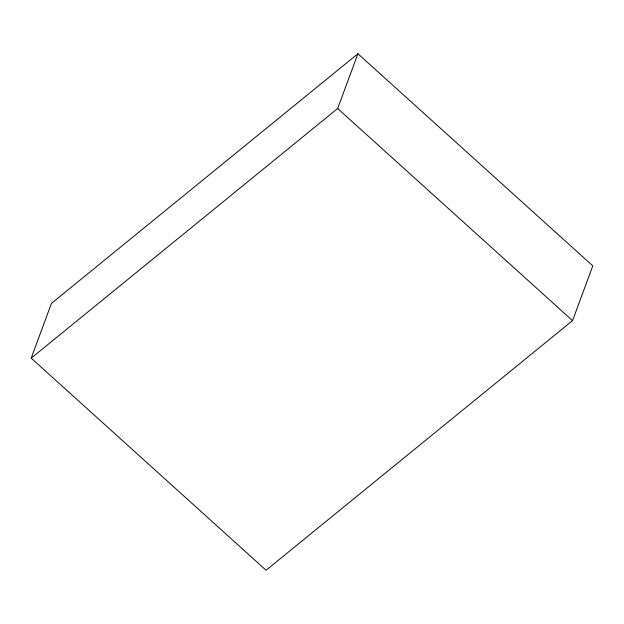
<?xml version="1.0" encoding="UTF-8"?>
<svg xmlns="http://www.w3.org/2000/svg" width="624" height="624" viewBox="0 0 624 624"><rect width="100%" height="100%" fill="white"/><g stroke="black" fill="none" stroke-linecap="round" stroke-linejoin="round"><path stroke-width="0.94" d="M31.2 358.137L51.464 303.365L357.934 53.742L592.8 265.863L572.536 320.635L266.066 570.258L31.2 358.137L337.67 108.514L357.934 53.742M337.67 108.514L572.536 320.635"/></g></svg>
